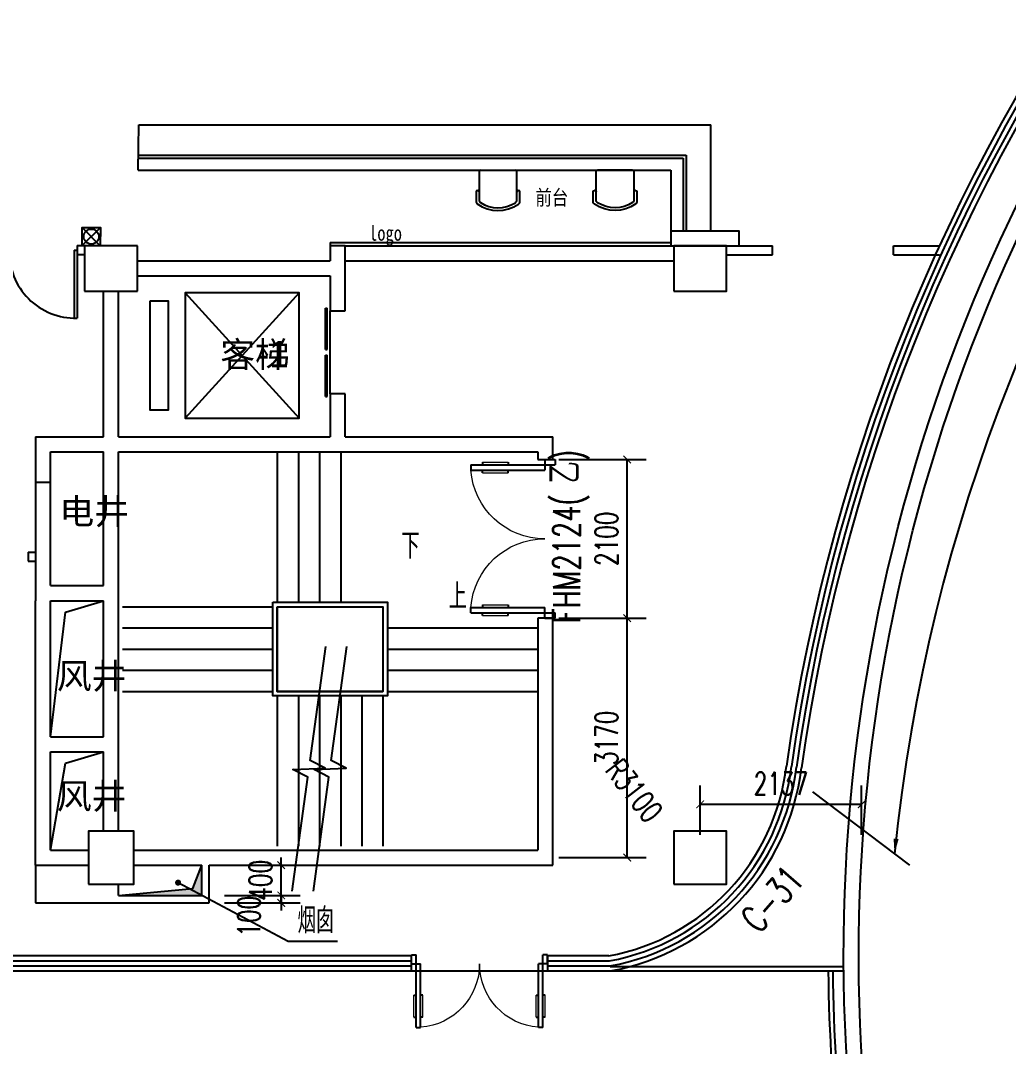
# Model space of a CAD drawing. Header units: millimetres. Extents: x 2680932 to 6187768, y 127588 to 383208.
# Drawn here: x 3084030 to 3097111, y 153128 to 166707 of the extents above; entities that cross this region are included whole.
import ezdxf

# ---------------------------------------------------------------- set-up
doc = ezdxf.new("R2010")
doc.units = ezdxf.units.MM
doc.header["$LTSCALE"] = 20
for name, color, linetype in [('3', 3, 'Continuous'), ('COLUMN', 9, 'Continuous'), ('CURTWALL', 4, 'Continuous'), ('DIM_LEAD', 3, 'Continuous'), ('DIM_SYMB', 3, 'Continuous'), ('EVTR', 2, 'Continuous'), ('PUB_DIM', 3, 'Continuous'), ('PUB_TEXT', 41, 'Continuous'), ('STAIR', 2, 'Continuous'), ('WALL', 3, 'Continuous'), ('WINDOW', 4, 'Continuous'), ('WINDOW_TEXT', 183, 'Continuous'), ('家具', 3, 'Continuous'), ('家具外线', 255, 'Continuous'), ('屋面排水', 210, 'Continuous'), ('标注', 6, 'Continuous'), ('细线', 8, 'Continuous'), ('装饰一', 201, 'Continuous'), ('阳台栏杆', 149, 'Continuous')]:
    doc.layers.add(name, color=color, linetype=linetype)
doc.styles.add('_TCH_DIM', font='SIMPLEX', dxfattribs={"bigfont": 'GBCBIG'})
doc.styles.add('_TCH_DIM_T3', font='SIMPLEX', dxfattribs={"width": 0.705882, "bigfont": 'GBCBIG'})
doc.styles.add('_TCH_WINDOW', font='SIMPLEX', dxfattribs={"bigfont": 'GBCBIG'})
doc.styles.get("Standard").update_dxf_attribs({"font": '', "width": 0.8})
doc.styles.get('Standard').set_extended_font_data('YouYuan')
doc.dimstyles.new('_TCH_ARCH&&100', dxfattribs={"dimtxt": 297.5, "dimasz": 100, "dimexe": 250, "dimexo": 300, "dimgap": 126.25, "dimtad": 1, "dimdec": 0, "dimzin": 0, "dimdsep": 46, "dimtxsty": '_TCH_DIM_T3', "dimblk": 'ARCHTICK', "dimcen": 0.09, "dimclrt": 7, "dimazin": 2, "dimtfac": 1, "dimtdec": 0, "dimtix": 1, "dimtmove": 2, "dimatfit": 3, "dimfxl": 1, "dimtolj": 1, "dimtzin": 0, "dimarcsym": 0})

# ---------------------------------------------------------------- blocks, each defined once
blk = doc.blocks.new('sfdhfgj')
at = {"layer": '屋面排水'}
for p, q in [((-60, 60), (60, -60)), ((-60, -60), (60, 60))]:
    blk.add_line(p, q, dxfattribs=at)
blk.add_lwpolyline([(-60, 60), (60, 60), (60, -60), (-60, -60)], close=True, dxfattribs=at)
blk.add_circle((0, 0), 50, dxfattribs=at)
blk = doc.blocks.new('_ArchTick')
at = {"color": 0, "linetype": 'ByBlock', "lineweight": -3, "const_width": 0.15}
blk.add_lwpolyline([(-0.5, -0.5), (0.5, 0.5)], dxfattribs=at)
blk = doc.blocks.new('*D258')
at = {"layer": 'Defpoints', "color": 0, "transparency": 16777216}
for p in [(3086429, 155127), (3087482, 155127), (3086429, 155027)]:
    blk.add_point(p, dxfattribs=at)
at = {"layer": 'PUB_DIM', "color": 0, "lineweight": -2, "transparency": 16777216}
for p, q in [((3087482, 155127), (3087482, 155227)), ((3086729, 155127), (3087732, 155127)), ((3087482, 155027), (3087482, 155127)), ((3086729, 155027), (3087732, 155027)), ((3087482, 155027), (3087482, 154927))]:
    blk.add_line(p, q, dxfattribs=at)
at = {"layer": 'PUB_DIM', "color": 0, "lineweight": -2, "transparency": 16777216, "xscale": 100, "yscale": 100, "zscale": 100}
for p, rotation in [((3087482, 155127), 270), ((3087482, 155027), 90)]:
    blk.add_blockref('_ArchTick', p, dxfattribs=dict(at, rotation=rotation))
at = {"layer": 'PUB_DIM', "color": 7, "transparency": 16777216, "insert": (3087055, 154852), "char_height": 297.5, "attachment_point": 5, "rotation": 90, "style": '_TCH_DIM_T3'}
blk.add_mtext('\\A1;100', dxfattribs=at)
blk = doc.blocks.new('*D259')
at = {"layer": 'Defpoints', "color": 0, "transparency": 16777216}
for p in [(3086429, 155527), (3087482, 155527), (3086429, 155127)]:
    blk.add_point(p, dxfattribs=at)
at = {"layer": 'PUB_DIM', "color": 0, "lineweight": -2, "transparency": 16777216}
for p, q in [((3087482, 155527), (3087482, 155627)), ((3086729, 155527), (3087732, 155527)), ((3087482, 155127), (3087482, 155527)), ((3086729, 155127), (3087732, 155127)), ((3087482, 155127), (3087482, 155027))]:
    blk.add_line(p, q, dxfattribs=at)
at = {"layer": 'PUB_DIM', "color": 0, "lineweight": -2, "transparency": 16777216, "xscale": 100, "yscale": 100, "zscale": 100}
for p, rotation in [((3087482, 155527), 270), ((3087482, 155127), 90)]:
    blk.add_blockref('_ArchTick', p, dxfattribs=dict(at, rotation=rotation))
at = {"layer": 'PUB_DIM', "color": 7, "transparency": 16777216, "insert": (3087207, 155327), "char_height": 297.5, "attachment_point": 5, "rotation": 90, "style": '_TCH_DIM_T3'}
blk.add_mtext('\\A1;400', dxfattribs=at)
blk = doc.blocks.new('*D273')
at = {"layer": 'Defpoints', "color": 0, "transparency": 16777216}
for p in [(3090856, 158797), (3092063, 158797), (3090856, 155627)]:
    blk.add_point(p, dxfattribs=at)
at = {"layer": 'PUB_DIM', "color": 0, "lineweight": -2, "transparency": 16777216}
for p, q in [((3091156, 158797), (3092313, 158797)), ((3092063, 155627), (3092063, 158797)), ((3091156, 155627), (3092313, 155627))]:
    blk.add_line(p, q, dxfattribs=at)
at = {"layer": 'PUB_DIM', "color": 0, "lineweight": -2, "transparency": 16777216, "xscale": 100, "yscale": 100, "zscale": 100}
for p, rotation in [((3092063, 158797), 90), ((3092063, 155627), 270)]:
    blk.add_blockref('_ArchTick', p, dxfattribs=dict(at, rotation=rotation))
at = {"layer": 'PUB_DIM', "color": 7, "transparency": 16777216, "insert": (3091788, 157212), "char_height": 297.5, "attachment_point": 5, "rotation": 90, "style": '_TCH_DIM_T3'}
blk.add_mtext('\\A1;3170', dxfattribs=at)
blk = doc.blocks.new('*D274')
at = {"layer": 'Defpoints', "color": 0, "transparency": 16777216}
for p in [(3090856, 160897), (3092063, 160897), (3090856, 158797)]:
    blk.add_point(p, dxfattribs=at)
at = {"layer": 'PUB_DIM', "color": 0, "lineweight": -2, "transparency": 16777216}
for p, q in [((3091156, 160897), (3092313, 160897)), ((3092063, 158797), (3092063, 160897)), ((3091156, 158797), (3092313, 158797))]:
    blk.add_line(p, q, dxfattribs=at)
at = {"layer": 'PUB_DIM', "color": 0, "lineweight": -2, "transparency": 16777216, "xscale": 100, "yscale": 100, "zscale": 100}
for p, rotation in [((3092063, 160897), 90), ((3092063, 158797), 270)]:
    blk.add_blockref('_ArchTick', p, dxfattribs=dict(at, rotation=rotation))
at = {"layer": 'PUB_DIM', "color": 7, "transparency": 16777216, "insert": (3091788, 159847), "char_height": 297.5, "attachment_point": 5, "rotation": 90, "style": '_TCH_DIM_T3'}
blk.add_mtext('\\A1;2100', dxfattribs=at)
blk = doc.blocks.new('*D289')
at = {"layer": 'Defpoints', "color": 0, "transparency": 16777216}
for p in [(3095166, 156333), (3093029, 155627), (3095166, 155627)]:
    blk.add_point(p, dxfattribs=at)
at = {"layer": 'PUB_DIM', "color": 0, "lineweight": -2, "transparency": 16777216}
for p, q in [((3093029, 155927), (3093029, 156583)), ((3095166, 155927), (3095166, 156583)), ((3093029, 156333), (3095166, 156333))]:
    blk.add_line(p, q, dxfattribs=at)
at = {"layer": 'PUB_DIM', "color": 0, "lineweight": -2, "transparency": 16777216, "xscale": 100, "yscale": 100, "zscale": 100, "rotation": 180}
blk.add_blockref('_ArchTick', (3093029, 156333), dxfattribs=at)
at = {"layer": 'PUB_DIM', "color": 0, "lineweight": -2, "transparency": 16777216, "xscale": 100, "yscale": 100, "zscale": 100}
blk.add_blockref('_ArchTick', (3095166, 156333), dxfattribs=at)
at = {"layer": 'PUB_DIM', "color": 7, "transparency": 16777216, "insert": (3094098, 156608), "char_height": 297.5, "attachment_point": 5, "style": '_TCH_DIM_T3'}
blk.add_mtext('\\A1;2137', dxfattribs=at)
blk = doc.blocks.new('_FZH')
blk.add_lwpolyline([(-0.5, -0.5), (0.5, -0.5), (0.5, 0.5), (-0.5, 0.5)], close=True)
blk = doc.blocks.new('$DorLib2D$00000011')
for p, q in [((-0.4667, 0.4709), (-0.4667, -0.0625)), ((-0.4667, 0.4709), (-0.4333, 0.4709)), ((-0.4333, 0.4709), (-0.4333, 0.0042)), ((0.4333, 0.4709), (0.4333, 0.0042)), ((0.4667, 0.4709), (0.4333, 0.4709)), ((0.4667, 0.4709), (0.4667, -0.0625)), ((-0.4833, 0.3962), (-0.4667, 0.3962)), ((-0.4167, 0.3962), (-0.4333, 0.3962)), ((0.4167, 0.3962), (0.4333, 0.3962)), ((0.4833, 0.3962), (0.4667, 0.3962)), ((-0.4833, 0.2346), (-0.4667, 0.2346)), ((-0.4167, 0.2346), (-0.4333, 0.2346)), ((0.4167, 0.2346), (0.4333, 0.2346)), ((0.4833, 0.2346), (0.4667, 0.2346)), ((-0.5, 0.0042), (-0.4333, 0.0042)), ((-0.5, 0.0042), (-0.5, -0.0625)), ((0.5, 0.0042), (0.4333, 0.0042)), ((0.5, 0.0042), (0.5, -0.0625)), ((-0.5, -0.0625), (-0.4667, -0.0625)), ((0.5, -0.0625), (0.4667, -0.0625))]:
    blk.add_line(p, q)
at = {"lineweight": 13}
for p, q in [((-0.4833, 0.3962), (-0.4833, 0.2346)), ((-0.4167, 0.3962), (-0.4167, 0.2346)), ((0.4167, 0.3962), (0.4167, 0.2346)), ((0.4833, 0.3962), (0.4833, 0.2346))]:
    blk.add_line(p, q, dxfattribs=at)
for centre, start, end in [((-0.4667, 0.0042), 0, 85.90396), ((0.4667, 0.0042), 94.09604, 180)]:
    blk.add_arc(centre, 0.4667, start, end, dxfattribs=at)
blk = doc.blocks.new('$DorLib2D$00000127')
at = {"color": 0}
for points in [[(-0.533, 0.795), (-0.533, 0.69)], [(-0.033, 0.795), (-0.533, 0.795)], [(-0.033, 0.795), (-0.033, 0.69)], [(0.533, 0.795), (0.033, 0.795)], [(0.033, 0.795), (0.033, 0.69)], [(0.533, 0.795), (0.533, 0.69)], [(-0.033, 0.69), (-0.533, 0.69)], [(0.533, 0.69), (0.033, 0.69)], [(0.5, 0.5), (-0.5, 0.5)]]:
    blk.add_lwpolyline(points, dxfattribs=at)
blk = doc.blocks.new('MK-JJ-0247')
at = {"layer": '家具外线'}
for p, q in [((-108577, 112481), (-108577, 112104)), ((-108559, 112499), (-108095, 112499)), ((-108077, 112102), (-108077, 112481)), ((-108617, 112212), (-108617, 112084)), ((-108599, 112230), (-108595, 112230)), ((-108059, 112230), (-108055, 112230)), ((-108037, 112082), (-108037, 112212))]:
    blk.add_line(p, q, dxfattribs=at)
for centre, radius, start, end in [((-108559, 112481), 18, 90, 180), ((-108095, 112481), 18, 0, 90), ((-108599, 112212), 18, 90, 180), ((-108595, 112212), 18, 0, 90), ((-108059, 112212), 18, 90, 180), ((-108056, 112211), 19, 2.966, 88.7719), ((-108577, 112084), 40, 180, 234.4004), ((-108326, 112436), 472, 234.4004, 305.1397), ((-108537, 112104), 40, 180, 237.4766), ((-108326, 112436), 434, 237.4766, 301.9412), ((-108117, 112102), 40, 301.9412, 0), ((-108077, 112082), 40, 305.1397, 0)]:
    blk.add_arc(centre, radius, start, end, dxfattribs=at)

msp = doc.modelspace()

# ---------------------------------------------------------------- hatches: boundary and pattern name
at = {"layer": '细线'}
msp.add_hatch(color=256, dxfattribs=at).paths.add_polyline_path([(3086429.1, 155527), (3086310.9, 155217.3), (3085329.1, 155127), (3086429.1, 155127)])

# ---------------------------------------------------------------- linework, layer by layer
for p, q in [((3085596, 165326.9), (3093171.7, 165326.9)), ((3085591.8, 164926.9), (3092841.7, 164926.9)), ((3085589.7, 164726.9), (3092641.7, 164726.9))]:
    msp.add_line(p, q)
at = {"ltscale": 3}
for p, q in [((3093171.7, 163917.9), (3093171.7, 165326.9)), ((3092841.7, 164926.9), (3092841.7, 163917.9)), ((3092641.7, 164726.9), (3092641.7, 163727))]:
    msp.add_line(p, q, dxfattribs=at)
at = {"layer": '3'}
for p, q in [((3084738.5, 163668), (3084778.5, 163668)), ((3084738.5, 163668), (3084738.5, 162768)), ((3084778.5, 163728), (3084778.5, 163608)), ((3084778.5, 163728), (3084878.5, 163728)), ((3084778.5, 163668), (3084778.5, 162768)), ((3084778.5, 163608), (3084878.5, 163608)), ((3084129.1, 159669.6), (3084229.1, 159669.6)), ((3084129.1, 159549.6), (3084229.1, 159549.6))]:
    msp.add_line(p, q, dxfattribs=at)
msp.add_arc((3084758.5, 163648), 880.2, 178.69805, 271.30195, dxfattribs=at)
at = {"layer": 'CURTWALL'}
for p, q in [((3085229.1, 154327), (3077437.8, 154327)), ((3089207.4, 154327), (3085229.1, 154327)), ((3089207.4, 154127), (3089207.4, 154327)), ((3091819.9, 154327), (3091007.4, 154327)), ((3091007.4, 154327), (3091007.4, 154127)), ((3077437.8, 154260.4), (3085229.1, 154260.4)), ((3077437.8, 154193.7), (3085229.1, 154193.7)), ((3077437.8, 154127), (3085229.1, 154127)), ((3085229.1, 154260.4), (3089207.4, 154260.4)), ((3085229.1, 154193.7), (3089207.4, 154193.7)), ((3085229.1, 154127), (3089207.4, 154127)), ((3091007.4, 154260.4), (3091826, 154260.4)), ((3091007.4, 154193.7), (3091832.1, 154193.7)), ((3091007.4, 154127), (3091838, 154127))]:
    msp.add_line(p, q, dxfattribs=at)
for centre, radius, start, end in [((3118746.3, 153349), 24822.4, 114.1566, 171.91529), ((3118746.3, 153349), 24755.7, 114.1566, 171.91344), ((3118746.3, 153349), 24689, 114.1566, 171.9116), ((3118746.3, 153349), 24622.4, 114.1566, 171.90977), ((3091290.4, 157178.3), 2900, 280.52126, 353.29962), ((3091290.4, 157178.3), 2966.7, 280.40204, 353.28397), ((3091290.4, 157178.3), 3033.3, 280.28678, 353.26881), ((3091290.4, 157178.3), 3100, 280.17528, 353.25413)]:
    msp.add_arc(centre, radius, start, end, dxfattribs=at)
at = {"layer": 'DIM_LEAD'}
for p, q in [((3086116.5, 155296), (3087573.2, 154521.2)), ((3087573.2, 154521.2), (3088227, 154521.2))]:
    msp.add_line(p, q, dxfattribs=at)
at = {"layer": 'DIM_LEAD', "const_width": 40}
msp.add_lwpolyline([(3086098.8, 155305.4, 1), (3086134.1, 155286.6, 1)], format="xyb", close=True, dxfattribs=at)
at = {"layer": 'DIM_SYMB'}
for points in [[(3088967.5, 159759.1, 0, 0, 0), (3086282.9, 159759.1, 0, 0, 0), (3086282.9, 156908.1, 0, 0, 0), (3087272.3, 156908.1, 80, 0, 0), (3087572.3, 156908.1, 0, 0, 0)], [(3089802.7, 158810.7, 0, 0, 0), (3089802.7, 156907.3, 0, 0, 0), (3088750.3, 156907.3, 80, 0, 0), (3088450.3, 156907.3, 0, 0, 0)]]:
    msp.add_lwpolyline(points, format="xyseb", dxfattribs=at)
for points in [[(3087627.9, 155182.6), (3087833.8, 156690.6), (3087636.1, 156794.7), (3088062.3, 156811.3), (3087864.3, 156913.5), (3088070.3, 158421.5)], [(3087907.9, 155182.6), (3088113.8, 156690.6), (3087916.1, 156794.7), (3088342.3, 156811.3), (3088144.3, 156913.5), (3088350.3, 158421.5)]]:
    msp.add_lwpolyline(points, dxfattribs=at)
at = {"layer": 'EVTR'}
msp.add_lwpolyline([(3086210.6, 163103.1), (3086210.6, 161445.1), (3087719.7, 161445.1), (3087719.7, 163103.1), (3086210.6, 163103.1), (3087719.7, 161445.1), (3087719.7, 163103.1), (3086210.6, 161445.1)], dxfattribs=at)
msp.add_lwpolyline([(3085744.7, 162997.5), (3085984.9, 162997.5), (3085984.9, 161549.4), (3085744.7, 161549.4)], close=True, dxfattribs=at)
at = {"layer": 'PUB_DIM'}
msp.add_line((3094517.3, 156499.8), (3095801.1, 155526.2), dxfattribs=at)
for points in [[(3091597.3, 156783.6, 0, 0, 0), (3093070.5, 154888.9, 66, 0, 0), (3093193.3, 154731, 0, 0, 0)], [(3095622.8, 155876.2, 66, 0, 0), (3095601.9, 155677.3, 0, 0, 0)]]:
    msp.add_lwpolyline(points, format="xyseb", dxfattribs=at)
msp.add_arc((3118746.3, 153349), 23261.1, 111.39356, 174.25538, dxfattribs=at)
at = {"layer": 'STAIR'}
for p, q in [((3087429.1, 160997), (3087429.1, 159007)), ((3087709.1, 160997), (3087709.1, 159007)), ((3087989.1, 160997), (3087989.1, 159007)), ((3088269.1, 160997), (3088269.1, 159007)), ((3085379.1, 158947), (3087369.1, 158947)), ((3087429.1, 158947), (3087429.1, 157827)), ((3087429.1, 158947), (3088829.1, 158947)), ((3088829.1, 158947), (3088829.1, 157827)), ((3085379.1, 158667), (3087369.1, 158667)), ((3088889.1, 158667), (3090879.1, 158667)), ((3085379.1, 158387), (3087369.1, 158387)), ((3088889.1, 158387), (3090879.1, 158387)), ((3085379.1, 158107), (3087369.1, 158107)), ((3088889.1, 158107), (3090879.1, 158107)), ((3085379.1, 157827), (3087369.1, 157827)), ((3087429.1, 157827), (3088829.1, 157827)), ((3088889.1, 157827), (3090879.1, 157827)), ((3087429.1, 157767), (3087429.1, 155777)), ((3087709.1, 157767), (3087709.1, 155777)), ((3087989.1, 157767), (3087989.1, 155777)), ((3088269.1, 157767), (3088269.1, 155777)), ((3088549.1, 157767), (3088549.1, 155777)), ((3088829.1, 157767), (3088829.1, 155777))]:
    msp.add_line(p, q, dxfattribs=at)
for points in [[(3087369.1, 159007), (3088889.1, 159007), (3088889.1, 157767), (3087369.1, 157767)], [(3087429.1, 158947), (3088829.1, 158947), (3088829.1, 157827), (3087429.1, 157827)]]:
    msp.add_lwpolyline(points, close=True, dxfattribs=at)
at = {"layer": 'WALL'}
for p, q in [((3085579.1, 163727), (3084879.1, 163727)), ((3084879.1, 163727), (3084879.1, 163127)), ((3085579.1, 163127), (3085579.1, 163727)), ((3088329.1, 163727), (3088129.1, 163727)), ((3088129.1, 163727), (3088129.1, 163527)), ((3088329.1, 162865.3), (3088329.1, 163727)), ((3085579.1, 163527), (3088129.1, 163527)), ((3085579.1, 163327), (3087529.1, 163327)), ((3087529.1, 163327), (3088129.1, 163327)), ((3088129.1, 163327), (3088129.1, 162865.3)), ((3084879.1, 163127), (3085579.1, 163127)), ((3085129.1, 161197), (3085129.1, 163127)), ((3085329.1, 161197), (3085329.1, 163127)), ((3088129.1, 162865.3), (3088329.1, 162865.3)), ((3088329.1, 161765.3), (3088129.1, 161765.3)), ((3088129.1, 161765.3), (3088129.1, 161197)), ((3088329.1, 161197), (3088329.1, 161765.3)), ((3084229.1, 161197), (3085129.1, 161197)), ((3084229.1, 161197), (3084229.1, 160497)), ((3085329.1, 161197), (3088129.1, 161197)), ((3088329.1, 161197), (3091079.1, 161197)), ((3091079.1, 160897), (3091079.1, 161197)), ((3084429.1, 160997), (3085129.1, 160997)), ((3084429.1, 160597), (3084429.1, 160997)), ((3085129.1, 159227), (3085129.1, 160997)), ((3085329.1, 159127), (3085329.1, 160997)), ((3085329.1, 160997), (3088229.1, 160997)), ((3088229.1, 160997), (3090879.1, 160997)), ((3090879.1, 160997), (3090879.1, 160897)), ((3090879.1, 160897), (3091079.1, 160897)), ((3084229.1, 160597), (3084429.1, 160597)), ((3084429.1, 159227), (3084429.1, 159797)), ((3084129.1, 159669.6), (3084129.1, 159549.6)), ((3084229.1, 159597), (3084229.1, 159027)), ((3084429.1, 159227), (3085129.1, 159227)), ((3084229.1, 157127), (3084229.1, 159027)), ((3084429.1, 157227), (3084429.1, 159027)), ((3084429.1, 159027), (3085129.1, 159027)), ((3085129.1, 157227), (3085129.1, 159027)), ((3085329.1, 157127), (3085329.1, 159127)), ((3091079.1, 158797), (3090879.1, 158797)), ((3090879.1, 158797), (3090879.1, 155727)), ((3091079.1, 155527), (3091079.1, 158797)), ((3084229.1, 155527), (3084229.1, 157127)), ((3084429.1, 157227), (3085129.1, 157227)), ((3085329.1, 155977), (3085329.1, 157127)), ((3084429.1, 157027), (3085129.1, 157027)), ((3084429.1, 155727), (3084429.1, 157027)), ((3085129.1, 155977), (3085129.1, 157027)), ((3084429.1, 155727), (3084929.1, 155727)), ((3085529.1, 155727), (3086429.1, 155727)), ((3086429.1, 155727), (3090879.1, 155727)), ((3084229.1, 155527), (3084929.1, 155527)), ((3084229.1, 155527), (3084229.1, 155027)), ((3085529.1, 155527), (3086429.1, 155527)), ((3086429.1, 155127), (3086429.1, 155527)), ((3086529.1, 155527), (3091079.1, 155527)), ((3086529.1, 155027), (3086529.1, 155527)), ((3085329.1, 155127), (3085329.1, 155277)), ((3085329.1, 155127), (3086429.1, 155127)), ((3084229.1, 155027), (3086529.1, 155027))]:
    msp.add_line(p, q, dxfattribs=at)
at = {"layer": '家具', "color": 36}
for p, q in [((3085591.4, 164886.9), (3092801.7, 164886.9)), ((3092801.7, 164886.9), (3092801.7, 163917.9))]:
    msp.add_line(p, q, dxfattribs=at)
at = {"layer": '屋面排水'}
msp.add_circle((3084966.8, 163847), 100, dxfattribs=at)
at = {"layer": '标注', "color": 7}
msp.add_line((3085589.7, 164726.9), (3085596, 165326.9), dxfattribs=at)
at = {"layer": '标注', "color": 7, "lineweight": -3}
for p, q in [((3088129.1, 163767), (3092641.7, 163767)), ((3088129.1, 163767), (3088129.1, 163727)), ((3088329.1, 163727), (3092679.1, 163727)), ((3093379.1, 163727), (3093988.3, 163727)), ((3093988.3, 163607), (3093988.3, 163727)), ((3095588.3, 163727), (3096197.5, 163727)), ((3095588.3, 163607), (3095588.3, 163727)), ((3088329.1, 163527), (3092681.4, 163527)), ((3093379.1, 163607), (3093988.3, 163607)), ((3095588.3, 163607), (3096197.5, 163607))]:
    msp.add_line(p, q, dxfattribs=at)
at = {"layer": '标注', "color": 1, "lineweight": -3}
msp.add_lwpolyline([(3092641.7, 163727), (3093545.8, 163727), (3093545.8, 163917.9), (3092641.7, 163917.9)], dxfattribs=at)
at = {"layer": '细线'}
for p, q in [((3084229.1, 160597), (3084229.1, 159597)), ((3084429.1, 159797), (3084429.1, 160597)), ((3089207.4, 154127), (3091007.4, 154127))]:
    msp.add_line(p, q, dxfattribs=at)
for points in [[(3084429.1, 157227), (3084625.1, 158878.2), (3085129.1, 159027)], [(3084429.1, 155727), (3084625.1, 156878.2), (3085129.1, 157027)], [(3085329.1, 155127), (3086310.9, 155217.3), (3086429.1, 155527)]]:
    msp.add_lwpolyline(points, dxfattribs=at)
at = {"layer": '装饰一'}
for points in [[(3118431, 178935.7), (3117843.2, 206444, 0.4192246), (3115663, 208497.6), (3089588.7, 207494.7, 0.1889402), (3088585.7, 207056.5), (3064713.2, 183184, 0.1951669), (3064274, 182145), (3063786.7, 148357.2, 0.4109331), (3065540.4, 146531.9), (3093206.1, 145822.5, 0.4559937), (3095651.8, 148496.8), (3095284, 151684.5, -0.4333475), (3116442.2, 176793.8, 0.4050511)], [(3118231.1, 178931.4), (3117643.3, 206439.7, 0.4192246), (3115670.7, 208297.7), (3089596.4, 207294.9, 0.1889402), (3088727.1, 206915.1), (3064854.6, 183042.6, 0.1951669), (3064474, 182142.1), (3063986.7, 148354.4, 0.4109331), (3065545.5, 146731.8), (3093211.2, 146022.4, 0.4559937), (3095453.1, 148473.9), (3095085.3, 151661.3, -0.4333439), (3116431.7, 176993.5, 0.4050511)]]:
    msp.add_lwpolyline(points, format="xyb", close=True, dxfattribs=at)
at = {"layer": '阳台栏杆'}
for p, q in [((3091838, 154187), (3094928.9, 154187)), ((3091838, 154127), (3094929.4, 154127))]:
    msp.add_line(p, q, dxfattribs=at)
for points in [[(3111704.2, 176383.4, -0.0524572), (3116424.3, 177133.3, 0.4050511), (3118091.1, 178928.5), (3117503.3, 206436.7, 0.4192246), (3115676.1, 208157.8), (3089601.8, 207155, 0.1889402), (3088826.1, 206816.1), (3064953.6, 182943.6, 0.1951669), (3064614, 182140), (3064126.7, 148352.3, 0.4109331), (3065549.1, 146871.8), (3093214.8, 146162.4, 0.4559937), (3095314, 148457.8), (3094946.3, 151645.1, -0.0272415), (3094789.4, 154127, -0.0272415)], [(3111704.2, 176445.5, -0.0522808), (3116421.1, 177193.2, 0.4050511), (3118031.1, 178927.2), (3117443.3, 206435.4, 0.4192246), (3115678.4, 208097.9), (3089604.1, 207095, 0.1889402), (3088868.6, 206773.6), (3064996.1, 182901.1, 0.1951669), (3064674, 182139.2), (3064186.7, 148351.5, 0.4109331), (3065550.6, 146931.7), (3093216.3, 146222.4, 0.4559937), (3095254.4, 148451), (3094886.7, 151638.1, -0.0272463), (3094729.4, 154127, -0.0272463)]]:
    msp.add_lwpolyline(points, format="xyb", dxfattribs=at)

# ---------------------------------------------------------------- block references
at = {"layer": 'COLUMN'}
for p, xscale, yscale, zscale in [((3093029.1, 163427), 700, 600, 600), ((3085229.1, 155627), 600, 700, 700), ((3093029.1, 155627), 700, 700, 700)]:
    msp.add_blockref('_FZH', p, dxfattribs=dict(at, xscale=xscale, yscale=yscale, zscale=zscale))
at = {"layer": 'WINDOW', "rotation": 90}
for name, p, xscale, yscale, zscale in [('$DorLib2D$00000127', (3088229.1, 162315.3), -1100, 200, -1100), ('$DorLib2D$00000011', (3090979.1, 159847), -2100, 2100, -2100)]:
    msp.add_blockref(name, p, dxfattribs=dict(at, xscale=xscale, yscale=yscale, zscale=zscale))
at = {"layer": 'WINDOW', "xscale": 1800, "yscale": -1800, "zscale": 1800}
msp.add_blockref('$DorLib2D$00000011', (3090107.4, 154227), dxfattribs=at)
at = {"layer": '家具外线'}
msp.add_blockref('MK-JJ-0247', (3198677.9, 52227.5), dxfattribs=at)
at = {"layer": '家具外线', "xscale": -1}
msp.add_blockref('MK-JJ-0247', (2983574.8, 52227.5), dxfattribs=at)
at = {"layer": '屋面排水', "xscale": 2.00000000003595, "yscale": 2, "zscale": 2, "rotation": 89.38530465348704}
msp.add_blockref('sfdhfgj', (3084966.8, 163847), dxfattribs=at)

# ---------------------------------------------------------------- texts
at = {"char_height": 200, "attachment_point": 7}
for s, insert in [('{\\fSimSun|b0|i0|c134|p2;前台}', (3090846.2, 164242.8)), ('{\\fSimSun|b0|i0|c134|p2;logo}', (3088645.3, 163727))]:
    msp.add_mtext_dynamic_manual_height_columns(s, width=1310.991, gutter_width=12.5, heights=[0], dxfattribs=dict(at, insert=insert))
at = {"layer": 'PUB_DIM', "color": 7, "style": '_TCH_DIM', "width": 0.705882}
msp.add_text('R3100', height=297.5, rotation=307.86679, dxfattribs=at).set_placement((3091758.4, 156782.1))
at = {"layer": 'PUB_TEXT'}
for s, height, p in [('客梯', 337.59, (3086674.7, 162117.4)), ('-1', 350, (3087166.2, 162117.4)), ('电井', 337.59, (3084545.1, 160041.2)), ('风井', 337.59, (3084511.5, 157863.7)), ('风井', 337.59, (3084511.5, 156273.2))]:
    msp.add_text(s, height=height, dxfattribs=at).set_placement(p)
at = {"layer": 'PUB_TEXT', "style": '_TCH_DIM'}
for s, height, p in [('下', 337.6, (3089072.5, 159584.1)), ('上', 337.6, (3089698.4, 158915.7)), ('烟囱', 337.59, (3087697.6, 154626.2))]:
    msp.add_text(s, height=height, dxfattribs=at).set_placement(p)
at = {"layer": 'WINDOW_TEXT', "style": '_TCH_WINDOW', "width": 0.705882}
for s, rotation, p in [(')', 90, (3091440.5, 160876.5)), ('FHM2124(', 90, (3091440.5, 158733.6)), ('C-31', 48.98247, (3093809.3, 154609.3))]:
    msp.add_text(s, height=357, rotation=rotation, dxfattribs=at).set_placement(p)
at = {"layer": 'WINDOW_TEXT', "style": '_TCH_WINDOW'}
msp.add_text('乙', height=405.1, rotation=90, dxfattribs=at).set_placement((3091440.5, 160581.6))

# ---------------------------------------------------------------- dimensions: what is measured, and where the dimension line sits
at = {"layer": 'PUB_DIM'}
for p1, p2, distance, picture, middle in [((3090856.3, 158797), (3090856.3, 160897), -1207.1, '*D274', (3091788.4, 159847)), ((3090856.3, 155627), (3090856.3, 158797), -1207.1, '*D273', (3091788.4, 157212)), ((3093029.1, 155627), (3095166.2, 155627), 705.7, '*D289', (3094097.6, 156607.7)), ((3086429.1, 155127), (3086429.1, 155527), -1052.9, '*D259', (3087207, 155327))]:
    dim = msp.add_aligned_dim(p1=p1, p2=p2, distance=distance, dimstyle='_TCH_ARCH&&100', dxfattribs=at)
    dim.commit()
    dim.dimension.update_dxf_attribs({"geometry": picture, "text_midpoint": middle})
dim = msp.add_linear_dim(base=(3087482, 155127), p1=(3086429.1, 155027), p2=(3086429.1, 155127), angle=90, dimstyle='_TCH_ARCH&&100', dxfattribs=at)
dim.commit()
dim.dimension.update_dxf_attribs({"geometry": '*D258', "text_midpoint": (3087054.7, 154852), "dimtype": 161})

doc.saveas('drawing.dxf')
